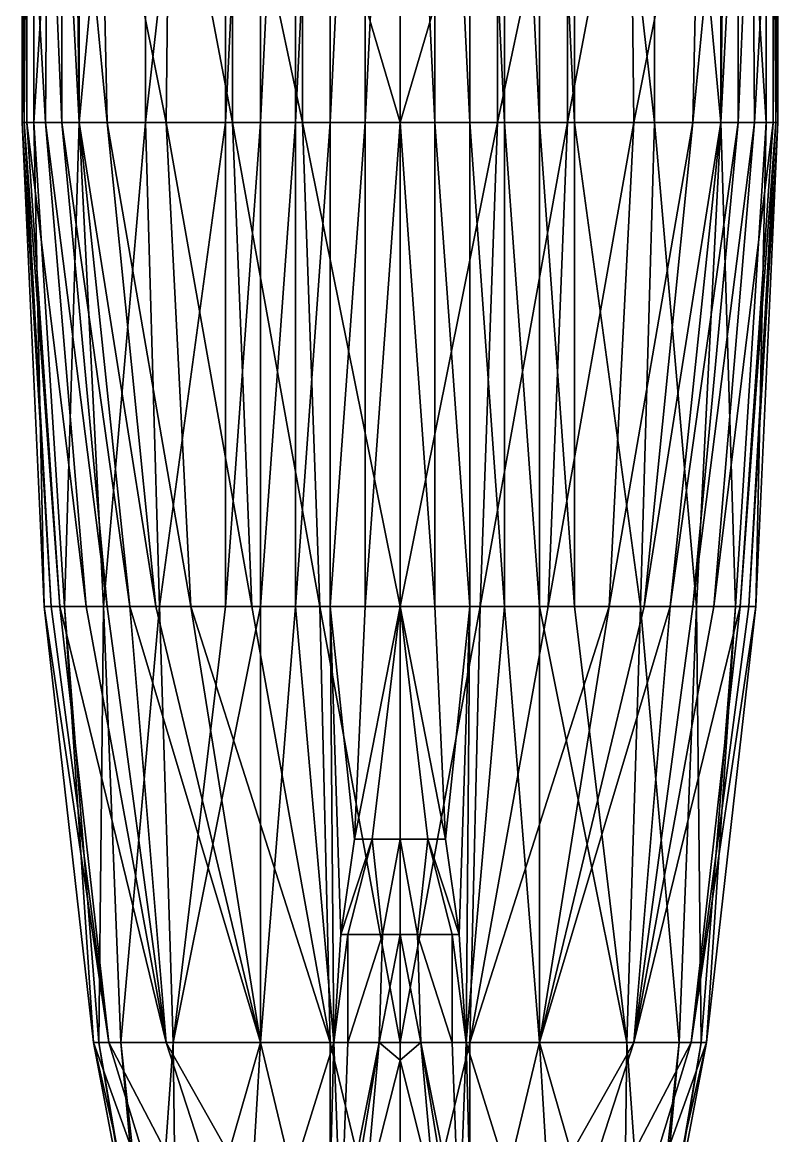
# Model space of a CAD drawing. Header units: metres. Extents: x -98 to 98, y -139 to 92.
# Drawn here: x -10.83 to 10.83, y -93.17 to -61.25 of the extents above; entities that cross this region are included whole.
import ezdxf

# ---------------------------------------------------------------- set-up
doc = ezdxf.new("R2010")
doc.units = ezdxf.units.M

msp = doc.modelspace()

# ---------------------------------------------------------------- linework, layer by layer
for points in [[(-10.83, -64.12, 0), (-10.5, -64.12, 2.63), (-10.5, -43.75, 2.63)], [(-10.83, -43.75, 0), (-10.83, -64.12, 0), (-10.5, -43.75, 2.63)], [(-10.78, -54.67, -2), (-10.83, -64.12, 0), (-10.83, -43.75, 0)], [(-10.5, -64.12, 2.63), (-9.2, -64.12, 5), (-9.2, -43.75, 5)], [(-10.5, -43.75, 2.63), (-10.5, -64.12, 2.63), (-9.2, -43.75, 5)], [(-9.2, -64.12, 5), (-7.3, -64.12, 7.1), (-7.3, -43.75, 7.1)], [(-9.2, -43.75, 5), (-9.2, -64.12, 5), (-7.3, -43.75, 7.1)], [(-7.3, -64.12, 7.1), (-5, -64.12, 8.7), (-5, -43.75, 8.7)], [(-7.3, -43.75, 7.1), (-7.3, -64.12, 7.1), (-5, -43.75, 8.7)], [(-5, -64.12, 8.7), (-4, -64.12, 9.15), (-4, -43.75, 9.15)], [(-5, -43.75, 8.7), (-5, -64.12, 8.7), (-4, -43.75, 9.15)], [(-4, -64.12, 9.15), (-3, -64.12, 9.5), (-3, -43.75, 9.5)], [(-4, -43.75, 9.15), (-4, -64.12, 9.15), (-3, -43.75, 9.5)], [(-3, -64.12, 9.5), (-2, -64.12, 9.75), (-2, -43.75, 9.75)], [(-3, -43.75, 9.5), (-3, -64.12, 9.5), (-2, -43.75, 9.75)], [(-2, -64.12, 9.75), (-1, -64.12, 9.9), (-1, -43.75, 9.9)], [(-2, -43.75, 9.75), (-2, -64.12, 9.75), (-1, -43.75, 9.9)], [(-1, -64.12, 9.9), (0, -64.12, 10), (0, -43.75, 10)], [(-1, -43.75, 9.9), (-1, -64.12, 9.9), (0, -43.75, 10)], [(1, -64.12, 9.9), (1, -43.75, 9.9), (0, -43.75, 10)], [(0, -64.12, 10), (1, -64.12, 9.9), (0, -43.75, 10)], [(2, -64.12, 9.75), (2, -43.75, 9.75), (1, -43.75, 9.9)], [(1, -64.12, 9.9), (2, -64.12, 9.75), (1, -43.75, 9.9)], [(3, -64.12, 9.5), (3, -43.75, 9.5), (2, -43.75, 9.75)], [(2, -64.12, 9.75), (3, -64.12, 9.5), (2, -43.75, 9.75)], [(4, -64.12, 9.15), (4, -43.75, 9.15), (3, -43.75, 9.5)], [(3, -64.12, 9.5), (4, -64.12, 9.15), (3, -43.75, 9.5)], [(5, -64.12, 8.7), (5, -43.75, 8.7), (4, -43.75, 9.15)], [(4, -64.12, 9.15), (5, -64.12, 8.7), (4, -43.75, 9.15)], [(7.3, -64.12, 7.1), (7.3, -43.75, 7.1), (5, -43.75, 8.7)], [(5, -64.12, 8.7), (7.3, -64.12, 7.1), (5, -43.75, 8.7)], [(9.2, -64.12, 5), (9.2, -43.75, 5), (7.3, -43.75, 7.1)], [(7.3, -64.12, 7.1), (9.2, -64.12, 5), (7.3, -43.75, 7.1)], [(10.5, -64.12, 2.63), (10.5, -43.75, 2.63), (9.2, -43.75, 5)], [(9.2, -64.12, 5), (10.5, -64.12, 2.63), (9.2, -43.75, 5)], [(10.83, -64.12, 0), (10.83, -43.75, 0), (10.5, -43.75, 2.63)], [(10.5, -64.12, 2.63), (10.83, -64.12, 0), (10.5, -43.75, 2.63)], [(10.83, -64.12, 0), (10.78, -54.67, -2), (10.83, -43.75, 0)], [(-10.78, -64.12, -2), (-10.83, -64.12, 0), (-10.78, -54.67, -2)], [(-10.7, -64.12, -3.2), (-10.78, -64.12, -2), (-10.78, -54.67, -2)], [(-10.7, -54.67, -3.25), (-10.7, -64.12, -3.2), (-10.78, -54.67, -2)], [(-10.16, -64.12, -5), (-10.7, -64.12, -3.2), (-10.7, -54.67, -3.25)], [(-10.1, -54.67, -5), (-10.16, -64.12, -5), (-10.7, -54.67, -3.25)], [(-9.7, -64.12, -6), (-10.16, -64.12, -5), (-10.1, -54.67, -5)], [(-9.7, -54.67, -6), (-9.7, -64.12, -6), (-10.1, -54.67, -5)], [(-9.2, -64.12, -7), (-9.7, -64.12, -6), (-9.7, -54.67, -6)], [(-9.3, -54.67, -7), (-9.2, -64.12, -7), (-9.7, -54.67, -6)], [(-8.4, -64.12, -8), (-9.2, -64.12, -7), (-9.3, -54.67, -7)], [(-8.6, -54.67, -8.2), (-8.4, -64.12, -8), (-9.3, -54.67, -7)], [(-6.7, -64.12, -9.5), (-8.4, -64.12, -8), (-8.6, -54.67, -8.2)], [(-6.6, -54.67, -10.2), (-6.7, -64.12, -9.5), (-8.6, -54.67, -8.2)], [(-4.8, -64.12, -10.6), (-6.7, -64.12, -9.5), (-6.6, -54.67, -10.2)], [(-4.8, -54.67, -11.3), (-4.8, -64.12, -10.6), (-6.6, -54.67, -10.2)], [(-2.8, -64.12, -11.05), (-4.8, -64.12, -10.6), (-4.8, -54.67, -11.3)], [(-2.8, -54.67, -12), (-2.8, -64.12, -11.05), (-4.8, -54.67, -11.3)], [(0, -64.12, -11.25), (-2.8, -64.12, -11.05), (-2.8, -54.67, -12)], [(0, -54.67, -12.25), (0, -64.12, -11.25), (-2.8, -54.67, -12)], [(0, -64.12, -11.25), (0, -54.67, -12.25), (2.8, -54.67, -12)], [(2.8, -64.12, -11.05), (0, -64.12, -11.25), (2.8, -54.67, -12)], [(2.8, -64.12, -11.05), (2.8, -54.67, -12), (4.8, -54.67, -11.3)], [(4.8, -64.12, -10.6), (2.8, -64.12, -11.05), (4.8, -54.67, -11.3)], [(4.8, -64.12, -10.6), (4.8, -54.67, -11.3), (6.6, -54.67, -10.2)], [(6.7, -64.12, -9.5), (4.8, -64.12, -10.6), (6.6, -54.67, -10.2)], [(6.7, -64.12, -9.5), (6.6, -54.67, -10.2), (8.6, -54.67, -8.2)], [(8.4, -64.12, -8), (6.7, -64.12, -9.5), (8.6, -54.67, -8.2)], [(8.4, -64.12, -8), (8.6, -54.67, -8.2), (9.3, -54.67, -7)], [(9.2, -64.12, -7), (8.4, -64.12, -8), (9.3, -54.67, -7)], [(9.2, -64.12, -7), (9.3, -54.67, -7), (9.7, -54.67, -6)], [(9.7, -64.12, -6), (9.2, -64.12, -7), (9.7, -54.67, -6)], [(9.7, -64.12, -6), (9.7, -54.67, -6), (10.1, -54.67, -5)], [(10.16, -64.12, -5), (9.7, -64.12, -6), (10.1, -54.67, -5)], [(10.16, -64.12, -5), (10.1, -54.67, -5), (10.7, -54.67, -3.25)], [(10.7, -64.12, -3.2), (10.16, -64.12, -5), (10.7, -54.67, -3.25)], [(10.7, -64.12, -3.2), (10.7, -54.67, -3.25), (10.78, -54.67, -2)], [(10.78, -64.12, -2), (10.7, -64.12, -3.2), (10.78, -54.67, -2)], [(10.83, -64.12, 0), (10.78, -64.12, -2), (10.78, -54.67, -2)], [(-10.83, -64.12, 0), (-10.2, -78, 0), (-10.5, -64.12, 2.63)], [(-10, -78, -2), (-10.2, -78, 0), (-10.83, -64.12, 0)], [(-10.78, -64.12, -2), (-10, -78, -2), (-10.83, -64.12, 0)], [(-9.75, -78, -3), (-10, -78, -2), (-10.78, -64.12, -2)], [(-10.7, -64.12, -3.2), (-9.75, -78, -3), (-10.78, -64.12, -2)], [(-9, -78, -4.5), (-9.75, -78, -3), (-10.7, -64.12, -3.2)], [(-10.16, -64.12, -5), (-9, -78, -4.5), (-10.7, -64.12, -3.2)], [(-10.2, -78, 0), (-9.62, -78, 2.63), (-10.5, -64.12, 2.63)], [(-10.5, -64.12, 2.63), (-9.62, -78, 2.63), (-9.2, -64.12, 5)], [(-8.4, -78, -5.3), (-9, -78, -4.5), (-10.16, -64.12, -5)], [(-9.7, -64.12, -6), (-8.4, -78, -5.3), (-10.16, -64.12, -5)], [(-7.75, -78, -6), (-8.4, -78, -5.3), (-9.7, -64.12, -6)], [(-9.2, -64.12, -7), (-7.75, -78, -6), (-9.7, -64.12, -6)], [(-9.62, -78, 2.63), (-8.5, -78, 5), (-9.2, -64.12, 5)], [(-7, -78, -6.7), (-7.75, -78, -6), (-9.2, -64.12, -7)], [(-8.4, -64.12, -8), (-7, -78, -6.7), (-9.2, -64.12, -7)], [(-9.2, -64.12, 5), (-8.5, -78, 5), (-7.3, -64.12, 7.1)], [(-8.5, -78, 5), (-6.9, -78, 7.1), (-7.3, -64.12, 7.1)], [(-6, -78, -7.3), (-7, -78, -6.7), (-8.4, -64.12, -8)], [(-6.7, -64.12, -9.5), (-6, -78, -7.3), (-8.4, -64.12, -8)], [(-7.3, -64.12, 7.1), (-6.9, -78, 7.1), (-5, -64.12, 8.7)], [(-6.9, -78, 7.1), (-5, -78, 8.7), (-5, -64.12, 8.7)], [(-4.25, -78, -8), (-6, -78, -7.3), (-6.7, -64.12, -9.5)], [(-4.8, -64.12, -10.6), (-4.25, -78, -8), (-6.7, -64.12, -9.5)], [(-5, -78, 8.7), (-4, -78, 9.5), (-4, -64.12, 9.15)], [(-5, -64.12, 8.7), (-5, -78, 8.7), (-4, -64.12, 9.15)], [(-2.3, -78, -8.5), (-4.25, -78, -8), (-4.8, -64.12, -10.6)], [(-2.8, -64.12, -11.05), (-2.3, -78, -8.5), (-4.8, -64.12, -10.6)], [(-4, -78, 9.5), (-3, -78, 9.5), (-3, -64.12, 9.5)], [(-4, -64.12, 9.15), (-4, -78, 9.5), (-3, -64.12, 9.5)], [(-3, -78, 9.5), (-2, -78, 9.75), (-2, -64.12, 9.75)], [(-3, -64.12, 9.5), (-3, -78, 9.5), (-2, -64.12, 9.75)], [(0, -78, -8.7), (-2.3, -78, -8.5), (-2.8, -64.12, -11.05)], [(0, -64.12, -11.25), (0, -78, -8.7), (-2.8, -64.12, -11.05)], [(-2, -78, 9.75), (-1, -78, 9.9), (-1, -64.12, 9.9)], [(-2, -64.12, 9.75), (-2, -78, 9.75), (-1, -64.12, 9.9)], [(-1, -78, 9.9), (0, -78, 10), (0, -64.12, 10)], [(-1, -64.12, 9.9), (-1, -78, 9.9), (0, -64.12, 10)], [(0, -78, -8.7), (0, -64.12, -11.25), (2.8, -64.12, -11.05)], [(2.3, -78, -8.5), (0, -78, -8.7), (2.8, -64.12, -11.05)], [(1, -78, 9.9), (1, -64.12, 9.9), (0, -64.12, 10)], [(0, -78, 10), (1, -78, 9.9), (0, -64.12, 10)], [(2, -78, 9.75), (2, -64.12, 9.75), (1, -64.12, 9.9)], [(1, -78, 9.9), (2, -78, 9.75), (1, -64.12, 9.9)], [(3, -78, 9.5), (3, -64.12, 9.5), (2, -64.12, 9.75)], [(2, -78, 9.75), (3, -78, 9.5), (2, -64.12, 9.75)], [(2.3, -78, -8.5), (2.8, -64.12, -11.05), (4.8, -64.12, -10.6)], [(4.25, -78, -8), (2.3, -78, -8.5), (4.8, -64.12, -10.6)], [(4, -78, 9.5), (4, -64.12, 9.15), (3, -64.12, 9.5)], [(3, -78, 9.5), (4, -78, 9.5), (3, -64.12, 9.5)], [(5, -78, 8.7), (5, -64.12, 8.7), (4, -64.12, 9.15)], [(4, -78, 9.5), (5, -78, 8.7), (4, -64.12, 9.15)], [(4.25, -78, -8), (4.8, -64.12, -10.6), (6.7, -64.12, -9.5)], [(6, -78, -7.3), (4.25, -78, -8), (6.7, -64.12, -9.5)], [(6.9, -78, 7.1), (7.3, -64.12, 7.1), (5, -64.12, 8.7)], [(5, -78, 8.7), (6.9, -78, 7.1), (5, -64.12, 8.7)], [(6, -78, -7.3), (6.7, -64.12, -9.5), (8.4, -64.12, -8)], [(7, -78, -6.7), (6, -78, -7.3), (8.4, -64.12, -8)], [(6.9, -78, 7.1), (8.5, -78, 5), (7.3, -64.12, 7.1)], [(7, -78, -6.7), (8.4, -64.12, -8), (9.2, -64.12, -7)], [(7.75, -78, -6), (7, -78, -6.7), (9.2, -64.12, -7)], [(8.5, -78, 5), (9.2, -64.12, 5), (7.3, -64.12, 7.1)], [(7.75, -78, -6), (9.2, -64.12, -7), (9.7, -64.12, -6)], [(8.4, -78, -5.3), (7.75, -78, -6), (9.7, -64.12, -6)], [(8.4, -78, -5.3), (9.7, -64.12, -6), (10.16, -64.12, -5)], [(9, -78, -4.5), (8.4, -78, -5.3), (10.16, -64.12, -5)], [(8.5, -78, 5), (9.62, -78, 2.63), (9.2, -64.12, 5)], [(9, -78, -4.5), (10.16, -64.12, -5), (10.7, -64.12, -3.2)], [(9.75, -78, -3), (9, -78, -4.5), (10.7, -64.12, -3.2)], [(9.62, -78, 2.63), (10.5, -64.12, 2.63), (9.2, -64.12, 5)], [(9.62, -78, 2.63), (10.2, -78, 0), (10.5, -64.12, 2.63)], [(9.75, -78, -3), (10.7, -64.12, -3.2), (10.78, -64.12, -2)], [(10, -78, -2), (9.75, -78, -3), (10.78, -64.12, -2)], [(10, -78, -2), (10.78, -64.12, -2), (10.83, -64.12, 0)], [(10.2, -78, 0), (10, -78, -2), (10.83, -64.12, 0)], [(10.2, -78, 0), (10.83, -64.12, 0), (10.5, -64.12, 2.63)], [(-10.2, -78, 0), (-8.79, -90.5, 0), (-9.62, -78, 2.63)], [(-8.35, -90.5, -2), (-8.79, -90.5, 0), (-10.2, -78, 0)], [(-10, -78, -2), (-8.35, -90.5, -2), (-10.2, -78, 0)], [(-9.75, -78, -3), (-8.35, -90.5, -2), (-10, -78, -2)], [(-6.7, -90.5, -4), (-8.35, -90.5, -2), (-9.75, -78, -3)], [(-9, -78, -4.5), (-6.7, -90.5, -4), (-9.75, -78, -3)], [(-8.79, -90.5, 0), (-8.63, -90.5, 2.63), (-9.62, -78, 2.63)], [(-9.62, -78, 2.63), (-8.63, -90.5, 2.63), (-8.5, -78, 5)], [(-8.4, -78, -5.3), (-6.7, -90.5, -4), (-9, -78, -4.5)], [(-8.63, -90.5, 2.63), (-8, -90.5, 4.65), (-8.5, -78, 5)], [(-8.5, -78, 5), (-8, -90.5, 4.65), (-6.9, -78, 7.1)], [(-7.75, -78, -6), (-6.7, -90.5, -4), (-8.4, -78, -5.3)], [(-8, -90.5, 4.65), (-6.5, -90.5, 7.1), (-6.9, -78, 7.1)], [(-4, -90.5, -5.3), (-6.7, -90.5, -4), (-7.75, -78, -6)], [(-7, -78, -6.7), (-4, -90.5, -5.3), (-7.75, -78, -6)], [(-6, -78, -7.3), (-4, -90.5, -5.3), (-7, -78, -6.7)], [(-6.9, -78, 7.1), (-6.5, -90.5, 7.1), (-5, -78, 8.7)], [(-6.5, -90.5, 7.1), (-4, -90.5, 9.25), (-4, -78, 9.5)], [(-5, -78, 8.7), (-6.5, -90.5, 7.1), (-4, -78, 9.5)], [(-2, -90.5, -5.7), (-4, -90.5, -5.3), (-6, -78, -7.3)], [(-4.25, -78, -8), (-2, -90.5, -5.7), (-6, -78, -7.3)], [(-2.3, -78, -8.5), (-2, -90.5, -5.7), (-4.25, -78, -8)], [(-4, -90.5, 9.25), (-1.9, -90.5, 10.1), (-3, -78, 9.5)], [(-4, -78, 9.5), (-4, -90.5, 9.25), (-3, -78, 9.5)], [(-3, -78, 9.5), (-1.9, -90.5, 10.1), (-2, -78, 9.75)], [(0, -90.5, -5.92), (-2, -90.5, -5.7), (-2.3, -78, -8.5)], [(0, -78, -8.7), (0, -90.5, -5.92), (-2.3, -78, -8.5)], [(-2, -78, 9.75), (-1.3, -84.67, 10.03), (-1, -78, 9.9)], [(-1.7, -87.4, 10.06), (-1.3, -84.67, 10.03), (-2, -78, 9.75)], [(-1.9, -90.5, 10.1), (-1.7, -87.4, 10.06), (-2, -78, 9.75)], [(-1, -78, 9.9), (-1.3, -84.67, 10.03), (0, -78, 10)], [(-1.3, -84.67, 10.03), (-0.8, -84.67, 10.6), (0, -78, 10)], [(-0.8, -84.67, 10.6), (0, -84.67, 10.69), (0, -78, 10)], [(0, -90.5, -5.92), (0, -78, -8.7), (2.3, -78, -8.5)], [(2, -90.5, -5.7), (0, -90.5, -5.92), (2.3, -78, -8.5)], [(1.3, -84.67, 10.03), (1, -78, 9.9), (0, -78, 10)], [(0, -84.67, 10.69), (0.8, -84.67, 10.6), (0, -78, 10)], [(0.8, -84.67, 10.6), (1.3, -84.67, 10.03), (0, -78, 10)], [(1.3, -84.67, 10.03), (2, -78, 9.75), (1, -78, 9.9)], [(1.3, -84.67, 10.03), (1.7, -87.4, 10.06), (2, -78, 9.75)], [(1.7, -87.4, 10.06), (1.9, -90.5, 10.1), (2, -78, 9.75)], [(1.9, -90.5, 10.1), (4, -90.5, 9.25), (3, -78, 9.5)], [(1.9, -90.5, 10.1), (3, -78, 9.5), (2, -78, 9.75)], [(2, -90.5, -5.7), (2.3, -78, -8.5), (4.25, -78, -8)], [(2, -90.5, -5.7), (4.25, -78, -8), (6, -78, -7.3)], [(4, -90.5, -5.3), (2, -90.5, -5.7), (6, -78, -7.3)], [(4, -90.5, 9.25), (4, -78, 9.5), (3, -78, 9.5)], [(4, -90.5, -5.3), (6, -78, -7.3), (7, -78, -6.7)], [(4, -90.5, -5.3), (7, -78, -6.7), (7.75, -78, -6)], [(6.7, -90.5, -4), (4, -90.5, -5.3), (7.75, -78, -6)], [(6.5, -90.5, 7.1), (5, -78, 8.7), (4, -78, 9.5)], [(4, -90.5, 9.25), (6.5, -90.5, 7.1), (4, -78, 9.5)], [(6.5, -90.5, 7.1), (6.9, -78, 7.1), (5, -78, 8.7)], [(6.5, -90.5, 7.1), (8, -90.5, 4.65), (6.9, -78, 7.1)], [(6.7, -90.5, -4), (7.75, -78, -6), (8.4, -78, -5.3)], [(6.7, -90.5, -4), (8.4, -78, -5.3), (9, -78, -4.5)], [(6.7, -90.5, -4), (9, -78, -4.5), (9.75, -78, -3)], [(8.35, -90.5, -2), (6.7, -90.5, -4), (9.75, -78, -3)], [(8, -90.5, 4.65), (8.5, -78, 5), (6.9, -78, 7.1)], [(8, -90.5, 4.65), (8.63, -90.5, 2.63), (8.5, -78, 5)], [(8.35, -90.5, -2), (9.75, -78, -3), (10, -78, -2)], [(8.35, -90.5, -2), (10, -78, -2), (10.2, -78, 0)], [(8.79, -90.5, 0), (8.35, -90.5, -2), (10.2, -78, 0)], [(8.63, -90.5, 2.63), (9.62, -78, 2.63), (8.5, -78, 5)], [(8.63, -90.5, 2.63), (8.79, -90.5, 0), (9.62, -78, 2.63)], [(8.79, -90.5, 0), (10.2, -78, 0), (9.62, -78, 2.63)], [(-1.3, -84.67, 10.03), (-1.7, -87.4, 10.06), (-0.8, -84.67, 10.6)], [(-1.7, -87.4, 10.06), (-1.5, -87.4, 10.6), (-0.8, -84.67, 10.6)], [(-1.5, -87.4, 10.6), (-0.5, -87.4, 11.26), (-0.8, -84.67, 10.6)], [(-0.5, -87.4, 11.26), (0, -84.67, 10.69), (-0.8, -84.67, 10.6)], [(-0.5, -87.4, 11.26), (0, -87.4, 11.41), (0, -84.67, 10.69)], [(0, -87.4, 11.41), (0.5, -87.4, 11.26), (0, -84.67, 10.69)], [(0, -84.67, 10.69), (0.5, -87.4, 11.26), (0.8, -84.67, 10.6)], [(0.5, -87.4, 11.26), (1.5, -87.4, 10.6), (0.8, -84.67, 10.6)], [(1.5, -87.4, 10.6), (1.7, -87.4, 10.06), (0.8, -84.67, 10.6)], [(1.7, -87.4, 10.06), (1.3, -84.67, 10.03), (0.8, -84.67, 10.6)], [(-1.7, -87.4, 10.06), (-1.9, -90.5, 10.1), (-1.5, -87.4, 10.6)], [(-1.9, -90.5, 10.1), (-1.5, -90.5, 11.6), (-1.5, -87.4, 10.6)], [(-1.5, -87.4, 10.6), (-1.5, -90.5, 11.6), (-0.5, -87.4, 11.26)], [(-1.5, -90.5, 11.6), (-0.6, -90.5, 12.95), (-0.5, -87.4, 11.26)], [(-0.5, -87.4, 11.26), (-0.6, -90.5, 12.95), (0, -87.4, 11.41)], [(-0.6, -90.5, 12.95), (0, -90.5, 13.07), (0, -87.4, 11.41)], [(0, -90.5, 13.07), (0.6, -90.5, 12.95), (0, -87.4, 11.41)], [(0.6, -90.5, 12.95), (0.5, -87.4, 11.26), (0, -87.4, 11.41)], [(0.6, -90.5, 12.95), (1.5, -90.5, 11.6), (0.5, -87.4, 11.26)], [(1.5, -90.5, 11.6), (1.5, -87.4, 10.6), (0.5, -87.4, 11.26)], [(1.5, -90.5, 11.6), (1.9, -90.5, 10.1), (1.5, -87.4, 10.6)], [(1.9, -90.5, 10.1), (1.7, -87.4, 10.06), (1.5, -87.4, 10.6)], [(-8.79, -90.5, 0), (-7.2, -98.83, 1.5), (-8.63, -90.5, 2.63)], [(-6.9, -98.83, 0), (-7.2, -98.83, 1.5), (-8.79, -90.5, 0)], [(-5.8, -98.83, -2), (-6.9, -98.83, 0), (-8.79, -90.5, 0)], [(-8.35, -90.5, -2), (-5.8, -98.83, -2), (-8.79, -90.5, 0)], [(-7.2, -98.83, 1.5), (-7.25, -98.83, 2.63), (-8.63, -90.5, 2.63)], [(-8.63, -90.5, 2.63), (-7.25, -98.83, 2.63), (-8, -90.5, 4.65)], [(-4, -98.83, -3.5), (-5.8, -98.83, -2), (-8.35, -90.5, -2)], [(-6.7, -90.5, -4), (-4, -98.83, -3.5), (-8.35, -90.5, -2)], [(-8, -90.5, 4.65), (-7.1, -98.83, 5.5), (-6.5, -90.5, 7.1)], [(-7.25, -98.83, 2.63), (-7.1, -98.83, 5.5), (-8, -90.5, 4.65)], [(-7.1, -98.83, 5.5), (-6.4, -98.83, 7.1), (-6.5, -90.5, 7.1)], [(-4, -90.5, -5.3), (-2, -98.83, -4.05), (-6.7, -90.5, -4)], [(-2, -98.83, -4.05), (-4, -98.83, -3.5), (-6.7, -90.5, -4)], [(-6.5, -90.5, 7.1), (-6.4, -98.83, 7.1), (-4, -90.5, 9.25)], [(-6.4, -98.83, 7.1), (-4.5, -98.83, 9), (-4, -90.5, 9.25)], [(-4.5, -98.83, 9), (-2.12, -98.83, 10.42), (-1.9, -90.5, 10.1)], [(-4, -90.5, 9.25), (-4.5, -98.83, 9), (-1.9, -90.5, 10.1)], [(-2, -90.5, -5.7), (-2, -98.83, -4.05), (-4, -90.5, -5.3)], [(-1.9, -90.5, 10.1), (-2.12, -98.83, 10.42), (-1.7, -96, 12)], [(0, -98.83, -4.17), (-2, -98.83, -4.05), (-2, -90.5, -5.7)], [(0, -90.5, -5.92), (0, -98.83, -4.17), (-2, -90.5, -5.7)], [(-1.5, -90.5, 11.6), (-1.9, -90.5, 10.1), (-1.7, -96, 12)], [(-0.6, -90.5, 12.95), (-1.5, -90.5, 11.6), (-1.7, -96, 12)], [(-1.5, -96, 13.5), (-0.6, -90.5, 12.95), (-1.7, -96, 12)], [(-1, -94.9467, 16), (-0.6, -90.5, 12.95), (-1.5, -96, 13.5)], [(0, -91.0058, 13.5), (-0.6, -90.5, 12.95), (-1, -94.9467, 16)], [(0, -90.5, 13.07), (-0.6, -90.5, 12.95), (0, -91.0058, 13.5)], [(0.6, -90.5, 12.95), (0, -90.5, 13.07), (0, -91.0058, 13.5)], [(0.6, -90.5, 12.95), (0, -91.0058, 13.5), (1, -94.9467, 16)], [(0, -98.83, -4.17), (0, -90.5, -5.92), (2, -90.5, -5.7)], [(2, -98.83, -4.05), (0, -98.83, -4.17), (2, -90.5, -5.7)], [(0.6, -90.5, 12.95), (1, -94.9467, 16), (1.5, -96, 13.5)], [(0.6, -90.5, 12.95), (1.5, -96, 13.5), (1.7, -96, 12)], [(1.5, -90.5, 11.6), (0.6, -90.5, 12.95), (1.7, -96, 12)], [(1.9, -90.5, 10.1), (1.5, -90.5, 11.6), (1.7, -96, 12)], [(2.12, -98.83, 10.42), (1.9, -90.5, 10.1), (1.7, -96, 12)], [(4.5, -98.83, 9), (4, -90.5, 9.25), (1.9, -90.5, 10.1)], [(2.12, -98.83, 10.42), (4.5, -98.83, 9), (1.9, -90.5, 10.1)], [(2, -98.83, -4.05), (2, -90.5, -5.7), (4, -90.5, -5.3)], [(4, -98.83, -3.5), (2, -98.83, -4.05), (6.7, -90.5, -4)], [(2, -98.83, -4.05), (4, -90.5, -5.3), (6.7, -90.5, -4)], [(4, -98.83, -3.5), (6.7, -90.5, -4), (8.35, -90.5, -2)], [(5.8, -98.83, -2), (4, -98.83, -3.5), (8.35, -90.5, -2)], [(6.4, -98.83, 7.1), (6.5, -90.5, 7.1), (4, -90.5, 9.25)], [(4.5, -98.83, 9), (6.4, -98.83, 7.1), (4, -90.5, 9.25)], [(5.8, -98.83, -2), (8.35, -90.5, -2), (8.79, -90.5, 0)], [(6.9, -98.83, 0), (5.8, -98.83, -2), (8.79, -90.5, 0)], [(6.4, -98.83, 7.1), (7.1, -98.83, 5.5), (6.5, -90.5, 7.1)], [(7.1, -98.83, 5.5), (8, -90.5, 4.65), (6.5, -90.5, 7.1)], [(7.2, -98.83, 1.5), (6.9, -98.83, 0), (8.79, -90.5, 0)], [(7.1, -98.83, 5.5), (7.25, -98.83, 2.63), (8, -90.5, 4.65)], [(7.2, -98.83, 1.5), (8.79, -90.5, 0), (8.63, -90.5, 2.63)], [(7.25, -98.83, 2.63), (7.2, -98.83, 1.5), (8.63, -90.5, 2.63)], [(7.25, -98.83, 2.63), (8.63, -90.5, 2.63), (8, -90.5, 4.65)], [(0, -91.0058, 13.5), (-1, -94.9467, 16), (0, -93.9467, 16)], [(1, -94.9467, 16), (0, -91.0058, 13.5), (0, -93.9467, 16)]]:
    msp.add_3dface(points)

doc.saveas('drawing.dxf')
